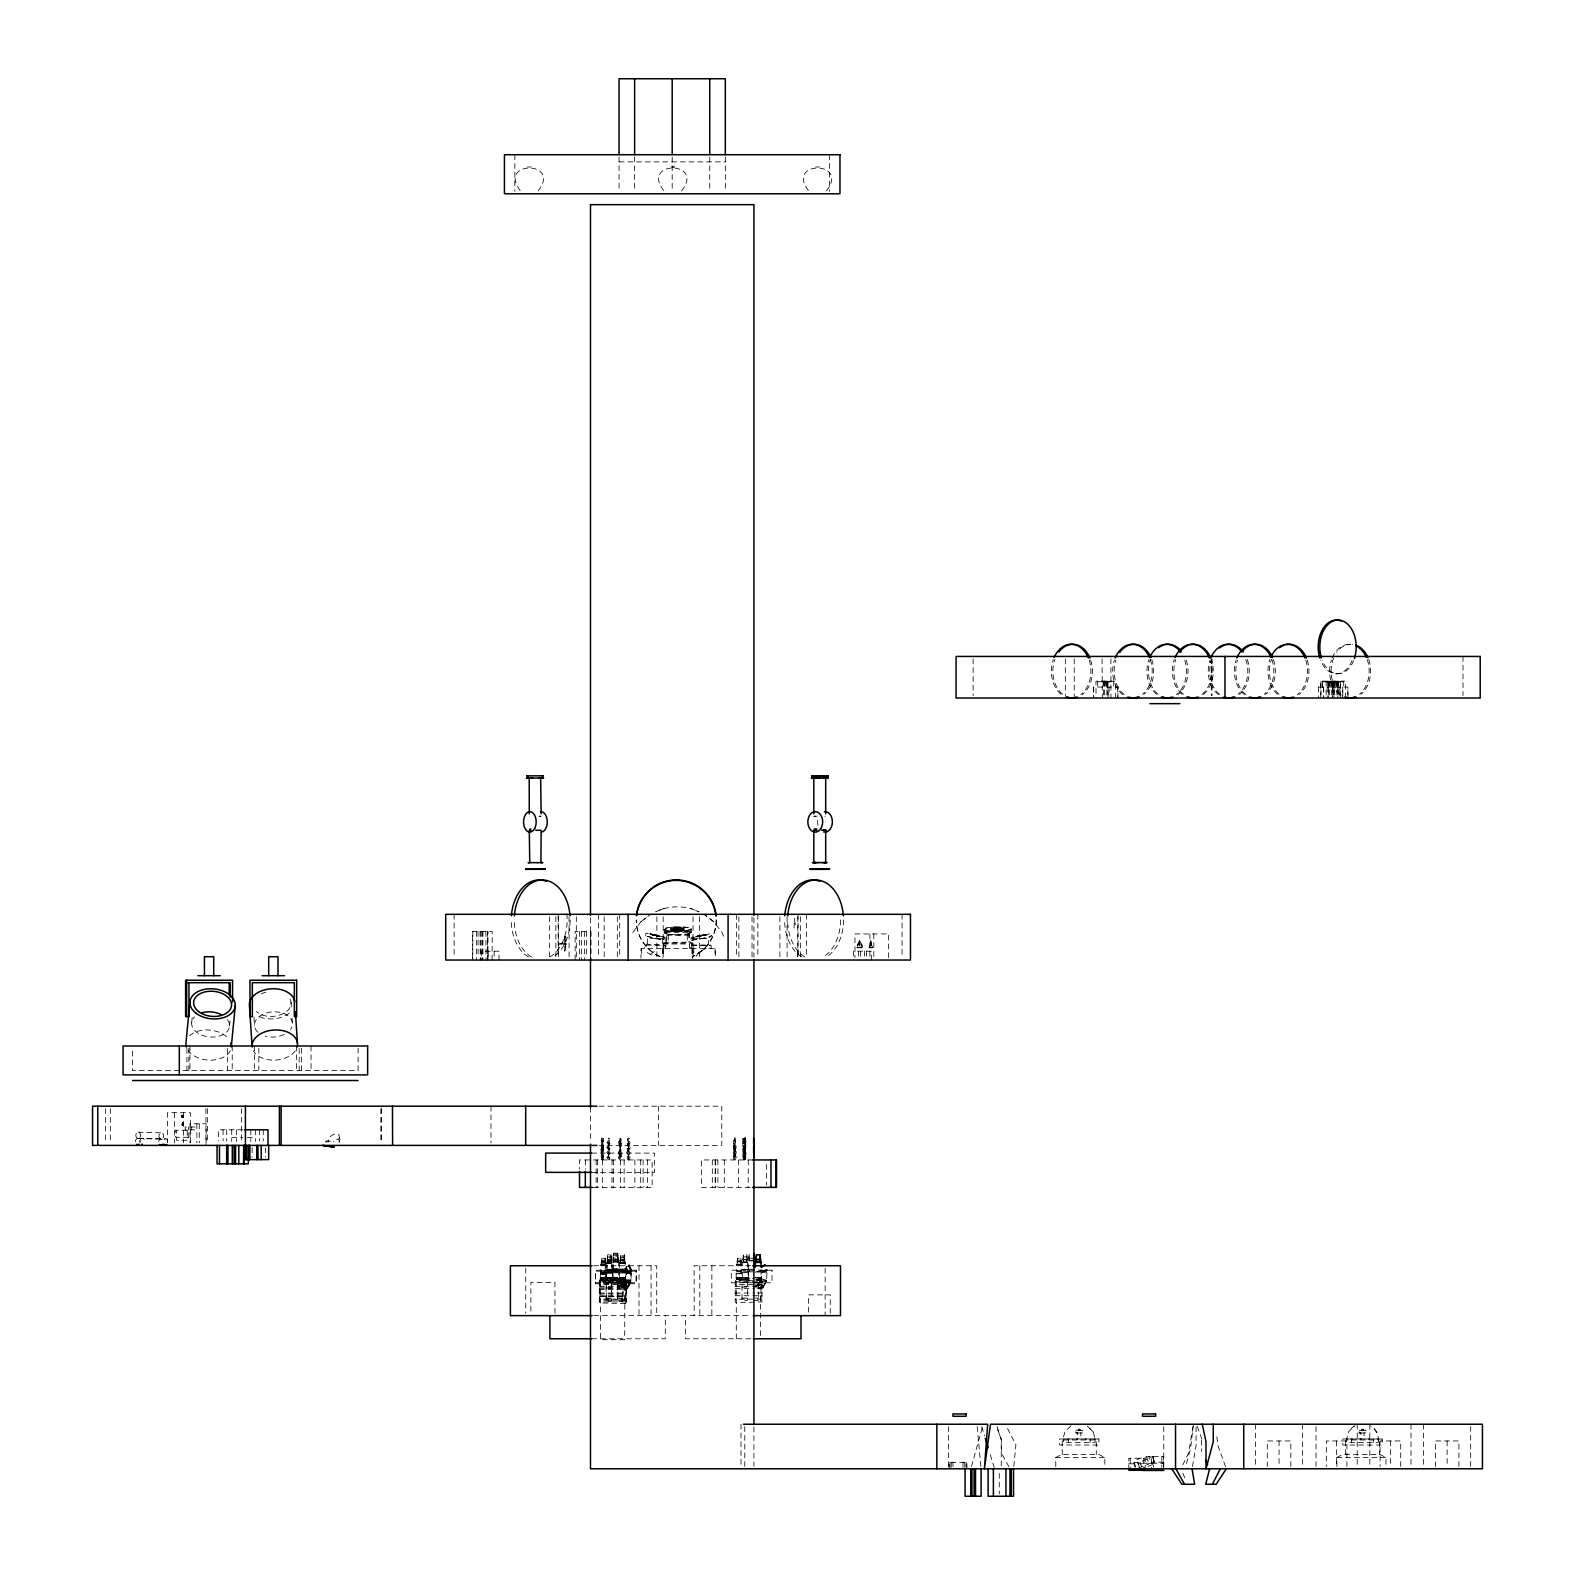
<?xml version="1.0" encoding="UTF-8"?>
<svg xmlns="http://www.w3.org/2000/svg" width="1575" height="1575" viewBox="0 0 1575 1575"><rect width="100%" height="100%" fill="white"/><g stroke="black" fill="none" stroke-linecap="round" stroke-linejoin="round"><path stroke-width="0.75" stroke-dasharray="5 3.75" d="M564.421 937.066L565.898 937.42L564.421 937.184C566.173 952.107 566.311 951.457 564.421 950.572M608.462 1156.975C608.619 1145.675 609.997 1161.307 608.757 1156.523C611.868 1160.381 605.528 1156.916 609.407 1156.936M609.387 1152.073L608.875 1147.958L609.427 1153.51M608.462 1146.895L608.993 1142.918L609.427 1148.47M609.387 1141.993L608.875 1137.878L609.427 1143.411M744.03 1158.983L744.247 1151.935L745.94 1152.624L744.384 1154.869L746.865 1153.117L745.034 1150.459L743.105 1152.782L745.034 1155.971M745.526 1152.014C743.932 1132.031 746.097 1167.941 745.763 1153.412M745.034 1150.931L744.089 1142.308L745.841 1142.033L744.975 1144.828L746.904 1142.505L745.034 1140.359L743.105 1142.682L745.034 1145.891M745.526 1141.934C743.932 1121.951 746.097 1157.861 745.763 1143.332M622.932 1284.649L622.932 1283.546L622.814 1288.015L617.617 1287.996L617.656 1283.586L622.932 1284.058M617.853 1285.456C616.042 1279.983 626.378 1281.873 623.031 1287.07L617.833 1287.051L617.853 1285.456L623.05 1285.495M753.539 1287.051L758.717 1287.07L758.756 1282.68L755.291 1282.641M622.932 1282.778L622.814 1301.363L617.617 1301.363L617.656 1283.586M623.05 1282.68L623.031 1300.418L617.833 1300.418L617.872 1282.641M758.756 1282.68L758.717 1285.141L763.343 1287.602L765.489 1282.444L760.764 1279.845L758.618 1283.408L763.343 1286.027L763.343 1287.602M558.456 943.602L565.799 942.697L565.189 944.902L566.035 943.76A2.382 2.303 -14.6 0 1 565.917 944.468L558.515 944.803L558.574 942.893M565.504 944.468L565.464 944.606A2.008 1.988 0 0 0 565.602 943.878L566.016 944.094M629.272 1283.566L625.846 1279.806L625.334 1282.463L625.354 1261.89L619.625 1261.89L619.408 1280.613L625.157 1280.613L626.358 1271.97L631.024 1272.502L630.748 1282.7L599.307 1281.735M625.629 1280.751L630.965 1281.755L631.24 1271.537L626.574 1271.005L625.354 1279.609L619.625 1279.648M761.06 1280.967L766.651 1281.755L766.946 1271.537L762.28 1271.005L761.06 1279.609L755.331 1279.648M565.799 943.09L565.779 944.803L565.582 943.563M629.213 1153.806L628.11 1157.408L628.228 1148.903L629.134 1153.609M628.405 1144.336L628.228 1138.823L628.248 1145.931M628.405 1154.416L628.248 1156.011M613.482 1253.168L612.892 1259.134L618.148 1259.134L617.971 1253.168L613.482 1253.168L612.714 1280.829L618.463 1280.829L618.66 1260.728L612.931 1260.728M748.794 1260.866L749.188 1253.168L748.794 1260.866L753.578 1260.866M565.701 944.409L564.756 943.602M620.196 1141.245L620.137 1138.823L620.648 1157.842L619.546 1158.59M611.553 1262.087L611.12 1254.803L607.674 1254.803L607.044 1263.052L611.336 1263.052L610.923 1255.748L607.477 1255.748L606.985 1269.627L611.966 1269.608L611.966 1262.146L606.985 1262.146M743.38 1254.803L742.947 1262.087L743.38 1254.803L746.826 1254.803L747.259 1262.087L746.826 1254.803M794.036 928.128L794.489 918.402M797.875 951.812L797.619 957.049L797.56 951.812M607.517 1263.386L607.674 1254.803M191.658 1022.805L192.327 1015.934M229.556 1026.093L230.206 1019.222M1013.788 1466.384L1015.914 1444.669L1007.429 1428.328M734.737 1144.631L734.816 1146.344L734.777 1144.434M734.974 1150.872L735.486 1148.254L734.856 1152.408L733.773 1149.789L735.21 1146.58M619.999 1263.15L620.55 1255.807L624.212 1255.807L624.783 1263.15L619.999 1263.15L620.767 1254.842L624.428 1254.842L624.999 1262.185L620.215 1262.185L620.215 1259.37L624.999 1259.37M620.215 1262.185L620.767 1254.842M181.44 1117.128L183.173 1117.62L183.133 1115.809M605.253 1258.267L605.469 1265.178L601.158 1265.178L601.847 1258.267L605.253 1258.267L605.765 1279.648L600.508 1279.648L600.508 1271.498L605.765 1271.379M737.553 1258.267L737.08 1264.233L737.553 1258.267L740.959 1258.267L741.451 1279.648L736.194 1279.648L736.194 1271.498L741.451 1271.379M1193.437 1424.233L1190.582 1448.527L1185.621 1466.542M627.126 1272.226L626.141 1266.654L628.937 1265.847L631.142 1270.336L627.185 1271.498L627.126 1273.309L630.433 1273.703L630.906 1269.667L631.142 1271.714L627.126 1273.309M627.401 1271.773L626.358 1265.709L629.153 1264.882L631.358 1269.391L631.358 1270.749L627.401 1271.911L626.358 1265.709M627.322 1271.281L631.358 1269.391M763.107 1271.773L766.592 1269.529L766.356 1272.738L766.592 1269.667L763.107 1270.671L763.107 1271.911L767.064 1270.749L767.064 1269.391M326.005 1141.855L326.655 1140.753L331.872 1141.599M608.462 1141.816L608.462 1143.411M608.462 1151.896L608.462 1153.491M744.581 1141.816L744.798 1138.193M744.581 1146.856L745.94 1147.584L744.778 1149.632M744.581 1151.896L744.798 1148.273M744.581 1156.936L745.94 1157.664L744.778 1159.712M745.684 1148.51C745.763 1146.718 741.943 1143.273 743.144 1149.356M620.491 1145.517C620.137 1159.22 618.227 1140.615 620.097 1141.363M761.06 1281.105L762.28 1271.005M601.158 1265.178L601.847 1258.267M735.033 1140.024C735.407 1138.174 734.954 1148.569 734.403 1141.501M602.91 1140.576C601.059 1135.969 602.241 1150.557 603.205 1140.694M602.772 1151.108L602.91 1143.037L603.225 1147.033M602.497 1158.964L603.205 1150.774M1193.023 1426.655L1188.554 1453.095L1181.88 1466.837M1192.472 1466.502L1196.055 1445.771L1196.055 1426.635M619.546 1153.569C620.767 1151.581 619.133 1145.281 619.073 1151.66C624.173 1152.368 618.01 1146.62 620.018 1145.419M628.405 1145.99L628.405 1144.316M628.405 1156.07L628.405 1154.396M734.974 1150.852L734.836 1158.983L733.753 1155.302L734.895 1152.998L735.978 1155.381L734.797 1157.448M651.991 934.29L654.196 935.57L646.124 933.01L645.435 936.003L647.305 938.424L647.305 944.193M659.275 936.023L656.224 936.023L660.516 936.298L658.114 935.845M654.058 934.664L664.591 937.223L663.922 940.216L645.435 936.003L663.922 940.216L662.681 938.424L647.305 938.424M602.871 1150.833C599.13 1149.297 602.536 1157.979 602.792 1153.569M339.334 1142.21C340.436 1138.095 334.215 1138.39 333.546 1141.816M654.196 935.57L651.459 934.782M654.373 934.782L646.124 933.01M656.224 936.023L659.157 936.574M656.401 935.235L657.897 935.845M620.55 1143.233C623.779 1149.73 615.569 1145.812 620.353 1142.958M619.979 1154.081L619.408 1157.251L619.467 1153.235L620.885 1153.392L621.397 1155.637L619.546 1158.609M735.289 1156.759L733.753 1145.222L734.895 1142.918L735.978 1145.301L734.797 1147.368M971.44 1466.443L982.564 1426.596M601.433 1145.95L601.473 1149.356M602.083 1146.738L602.497 1148.884M601.433 1156.05L601.473 1159.456M603.264 1149.494L603.067 1145.616M602.083 1156.818L602.438 1159.003M742.79 1138.823L742.829 1141.442M742.79 1148.903L742.829 1151.522M745.526 1156.936C744.207 1157.192 742.849 1153.589 743.144 1159.456M744.463 1153.569C745.605 1146.836 740.565 1154.79 744.345 1154.278M743.282 1146.679C744.837 1155.656 749.031 1141.225 743.38 1147.151M743.282 1156.778C744.837 1165.736 749.031 1151.305 743.38 1157.231M183.33 1116.675L182.227 1117.226M181.342 1124.727L182.936 1125.436L183.645 1124.235M183.684 1124.727L183.291 1122.916M621.377 1143.745L620.491 1140.477M621.377 1153.825L620.491 1150.557M601.217 1146.423L602.26 1141.265L602.201 1143.706M602.398 1148.903L602.201 1153.806M602.772 1153.589L603.225 1157.113M745.329 1141.166L743.223 1141.993M745.329 1151.246L743.223 1152.073M745.034 1140.851C741.746 1138.331 742.612 1146.797 744.345 1144.198M564.697 943.208L565.858 943.602M602.28 1143.942L602.063 1146.757M679.179 930.766C692.941 927.911 662.287 931.101 675.006 928.285M671.639 930.037L673.057 929.388M675.655 930.845L672.466 930.116L673.883 928.463M672.466 930.116L677.093 928.148L676.364 930.864L674.809 930.766L677.053 929.9M676.364 930.864L677.112 929.152M676.226 930.825L684.101 930.864A13.21 2.067 -0.6 0 1 691.169 933.05A13.21 2.067 -0.6 0 1 679.061 934.822L674.769 934.822A13.21 2.067 -0.6 0 1 664.433 932.518A13.21 2.067 -0.6 0 1 679.987 930.727C690.834 929.447 674.08 925.903 671.619 929.112M734.797 1141.383L734.718 1140.162M339.058 1142.151L339.983 1139.316L338.881 1135.122M628.425 1146.423L628.346 1149.061L628.445 1146.443M859.753 940.747L856.209 947.638L863.336 947.638M602.063 1156.838L602.28 1154.022M742.809 1138.804L744.621 1138.056M742.809 1148.884L744.621 1148.136M745.133 1146.639L744.266 1147.328L745.054 1145.911M745.133 1156.719C746.038 1159.495 743.577 1156.975 743.833 1158.767M645.986 945.197L646.537 944.193L663.981 945.197M1135.26 1467.25C1129.649 1458.233 1146.659 1456.678 1152.92 1456.304L1154.751 1463.648L1144.316 1468.097M650.258 954.391L655.613 950.631M624.881 1277.423L624.862 1282.365L622.716 1285.948L627.441 1288.547L629.587 1284.983L629.803 1282.444L625.058 1279.845L622.932 1283.408L627.657 1286.165L627.657 1287.602L622.932 1284.983L625.058 1281.42L629.803 1284.019L627.657 1287.602M629.272 1282.345L630.492 1280.337L625.354 1279.747L630.965 1280.239M630.276 1281.282L629.075 1284.511M627.657 1286.027L630.492 1281.558M627.441 1288.547L630.492 1280.199M760.587 1277.423L760.764 1281.42L758.618 1284.983L755.272 1285.141M761.257 1281.518L761.532 1279.806L761.257 1281.518L764.977 1283.566L766.178 1280.199M765.489 1282.444L763.343 1286.027L758.618 1283.546L758.638 1284.865L761.985 1284.905M565.701 937.676L564.618 937.597M621.278 1143.982L619.133 1144.474M621.278 1154.062L619.133 1154.554M181.44 1115.769L183.566 1116.203M183.035 1122.68L182.247 1124.707M182.838 1122.955L182.011 1124.235M183.291 1125.042L183.488 1123.231M744.325 1141.481L744.345 1144.218M665.339 943.051L666.107 941.909M733.714 1140.832L733.281 1143.706L735.446 1144.671M733.714 1150.912L733.281 1153.786L735.446 1154.751M1133.783 1462.703L1140.005 1462.171L1152.92 1456.304M564.697 951.339L564.697 936.416L564.5 937.401M564.618 936.515L565.878 936.948M632.737 932.42L640.907 921.749L646.242 917.654M1351.173 1428.466L1354.539 1425.867L1348.574 1431.832L1346.389 1439.983L1378.991 1439.983L1376.826 1431.832L1370.841 1425.867M691.602 945.197L709.99 945.197M564.697 944.035L560.779 943.996M664.197 943.051L690.263 941.909L691.031 943.051M601.453 1145.931L603.028 1145.596M601.453 1156.011L603.028 1155.676M603.264 1159.574L603.067 1155.696M743.813 1141.245L743.991 1138.823L744.01 1148.864M744.03 1148.903L743.813 1151.325M744.345 1154.298L743.42 1157.271M744.601 1153.55L744.325 1151.561M733.714 1145.872L733.281 1148.746L735.446 1149.711M733.714 1155.952L733.281 1158.826L735.446 1159.791M601.788 1138.075L601.118 1141.166L603.048 1142.131M601.788 1148.155C598.972 1149.632 603.363 1154.475 602.654 1151.305M538.158 190.91C562.137 160.394 496.538 160.394 520.518 190.91M681.581 190.91C705.561 160.394 639.942 160.394 663.941 190.91M826.363 190.91C850.343 160.394 784.744 160.394 808.723 190.91M182.05 1115.277L181.322 1116.793L182.602 1117.364M182.188 1124.865L183.212 1124.707M735.151 1137.918C735.289 1144.808 734.816 1138.095 735.663 1144.533M733.812 1145.931L736.293 1146.521L735.466 1149.691M733.812 1156.011L736.293 1156.621L735.466 1159.771M735.663 1154.613L736.391 1151.817L734.127 1150.616M603.067 1142.111L603.737 1139.02M603.067 1152.191L603.737 1149.12M640.927 921.749L649.806 914.937M1070.882 1425.867L1064.917 1431.832L1062.712 1439.983L1095.334 1439.983L1093.148 1431.832L1087.183 1425.867L1093.148 1431.832M626.279 1299.139L599.504 1299.139M626.062 1300.084L599.307 1300.084M761.985 1299.139L735.21 1299.139M1062.219 1454.572L1062.219 1438.979L1096.279 1438.979L1096.279 1454.572M1345.444 1454.572L1345.444 1438.979L1379.503 1438.979L1379.503 1454.572M624.98 1303.627L626.062 1302.86L626.062 1279.294L599.307 1279.294L599.307 1302.86L624.98 1303.627L625.157 1262.855L619.408 1262.855M749.818 1278.329L735.21 1278.329L735.21 1301.895L736.293 1302.663L761.985 1301.895L761.985 1278.329L752.24 1278.329M626.279 1284.432L599.504 1284.432M624.98 1286.106L626.062 1285.377M761.985 1284.432L735.21 1284.432M603.087 1149.652L601.492 1149.396M603.087 1159.732L601.492 1159.476M744.601 1149.75L743.302 1149.533M744.601 1159.83L743.302 1159.613M601.827 1138.056L603.638 1138.784M602.89 1147.269L601.335 1146.639M601.827 1148.136L603.638 1148.884M602.89 1157.349L601.335 1156.719M1055.762 1466.542L1055.762 1457.544L1061.412 1454.572L1099.193 1454.572L1104.823 1457.544L1104.823 1466.542M1336.88 1466.542L1336.88 1457.544L1342.53 1454.572L1380.31 1454.572L1385.941 1457.544L1385.941 1466.542M183.586 1115.769L181.952 1115.986L182.838 1117.364M706.151 948.386L698.473 952.186L696.583 956.123L693.768 952.186L693.768 947.717M620.018 1155.499C614.467 1159.377 624.98 1161.287 620.491 1155.597M683.806 929.112L681.64 929.545M626.279 1280.77L599.504 1280.77M626.062 1281.735L624.98 1282.227L626.574 1272.423L631.24 1272.954L631.24 1271.537M761.985 1280.77L735.21 1280.77M1138.41 1468.097L1151.049 1463.116L1148.825 1456.304M664.02 908.421L655.732 911.846C669.099 905.172 685.617 905.192 698.985 911.846L690.677 908.421M709.852 933.877L701.584 935.511C739.029 933.325 659.807 946.673 701.918 935.491M703.946 934.92L697.095 936.2M696.701 937.027L704.616 935.53M696.721 936.357C692.862 937.086 700.678 935.609 704.478 934.881M691.779 940.373L710.404 936.889M325.356 1141.895L328.407 1141.895A6.457 4.193 -41.9 0 1 334.392 1134A6.457 4.193 -41.9 0 1 338.999 1138.804L338.31 1140.182A6.457 4.193 -41.9 0 1 337.306 1141.501M1163.63 1462.171L1151.443 1462.171M626.358 1266.773L629.153 1265.946L631.358 1270.749M627.185 1272.856L626.141 1267.717L628.937 1266.91L629.153 1264.882M627.185 1271.635L630.906 1270.749M1163.63 1468.983L1163.63 1456.836L1161.818 1456.304L1151.443 1456.836L1151.443 1468.983M1151.443 1463.648L1153.392 1463.116M620.018 1140.359L618.463 1141.914L619.113 1144.454M620.018 1150.459L618.463 1152.014L619.113 1154.534M703.336 935.156L705.738 934.644L703.316 935.018M734.836 1137.878L733.812 1140.871M696.839 936.219L698.532 935.904M702.529 935.333L704.222 935.018M698.06 935.845L702.883 934.94M703.001 935.393L698.178 936.278M701.84 935.235L691.228 937.361M665.004 929.27L665.044 933.05L666.757 932.774L666.757 941.909M182.838 1115.533L182.306 1117.088M1075.922 1432.994L1082.576 1432.994L1082.576 1430.257L1075.922 1430.257L1075.922 1432.994L1077.674 1432.718L1077.674 1439.609M1359.146 1432.994L1365.801 1432.994L1365.801 1430.257L1359.146 1430.257L1359.146 1432.994L1360.898 1432.718L1360.898 1439.609M665.044 933.05L666.953 932.774M674.809 930.766L683.924 929.88M665.91 942.126L665.91 932.774L691.405 932.518L691.366 928.738M689.417 932.774L691.405 932.518M628.386 1144.828C634.213 1141.245 622.873 1139.001 628.13 1144.808M628.386 1149.868C634.253 1146.246 622.853 1143.962 628.13 1149.848M628.386 1154.908L630.079 1153.038L629.016 1150.616M628.386 1159.948C634.253 1156.326 622.853 1154.062 628.13 1159.928M1075.922 1430.257L1082.576 1430.257M1359.146 1430.257L1365.801 1430.257M602.457 1159.948L602.319 1187.392M674.179 928.285L677.821 928.108M674.179 929.211L683.077 929.821M679.179 929.841L681.365 929.722M675.518 928.167L679.317 928.108M677.703 929.9L680.026 929.841M531.169 166.989L527.527 166.989M672.761 167.048L674.553 166.989L670.93 166.989M819.354 166.989L815.732 166.989M824.67 816.224L825.123 816.204M539.024 816.244L541.15 816.224L539.792 816.224M817.189 816.204L813.822 816.224L816.401 816.244M619.054 161.871L725.327 161.871M1349.145 644.293L1350.641 644.293A26.873 19.766 -90 0 0 1336.722 652.385M1336.171 673.765L1337.785 673.765M1097.677 681.758L1113.761 681.758M1322.527 681.758L1343.79 681.758M1102.244 683.117L1109.194 682.408M1318.334 687.074L1347.964 687.074L1347.964 698.02L1347.747 687.074M676.207 929.9L678.549 929.9M590.822 931.455L590.822 960.041L590.842 931.455L575.131 931.455L575.131 960.041M664.591 937.223L652.897 934.841M693.098 938.424L708.474 938.424L708.474 944.252M663.055 943.051L692.468 943.051L692.35 958.191M869.144 947.638L872.55 947.638L870.837 940.531L869.065 947.756L872.629 947.756M599.228 1106.182L721.783 1106.182L721.783 1145.399L599.228 1145.399M242.767 1129.787L218.472 1129.787L218.472 1140.95M188.252 1137.288L175.553 1137.288L175.553 1130.259L188.252 1130.259L188.252 1140.3L176.577 1140.3L176.577 1130.259M231.722 1137.563L242.767 1137.563M247.314 1137.563L255.642 1137.563M591.629 1153.097L654.55 1153.097L654.55 1172.371L591.629 1172.371M752.811 1159.948L701.466 1159.948L701.466 1187.392L752.811 1187.392M593.48 1187.392L652.168 1187.392L652.168 1159.948L579.521 1159.948L579.521 1169.103M617.754 1254.113L613.285 1254.113L613.285 1256.122L617.754 1256.122L617.971 1253.168M613.482 1255.177L617.971 1255.177L618.365 1260.866L613.088 1260.866M607.674 1256.889L611.12 1256.889L611.336 1263.052M620.767 1257.007L624.428 1257.007L624.999 1262.185M743.38 1256.889L746.826 1256.889M620.55 1257.953L624.212 1257.953L624.783 1263.15M748.794 1258.189L753.578 1258.189M612.892 1259.409L617.656 1259.409M607.261 1259.567L611.553 1259.567M620.215 1259.646L624.527 1259.646M742.947 1259.567L747.259 1259.567M607.261 1259.842L611.08 1259.842M742.947 1259.842L746.786 1259.842M601.847 1260.256L605.253 1260.256L605.686 1264.233L600.981 1264.075L600.764 1272.344M619.999 1260.315L624.783 1260.315M737.553 1260.256L740.959 1260.256L741.392 1264.233L736.687 1264.075L736.687 1271.379M607.044 1260.532L611.336 1260.532M619.999 1260.591L624.31 1260.591M754.366 1260.728L748.637 1260.728L748.637 1279.884M607.044 1260.807L610.864 1260.807M605.036 1261.201L601.63 1261.201L601.63 1259.213L605.036 1259.213L605.273 1280.692M612.931 1261.142L618.66 1261.142M605.686 1261.575L601.374 1261.575L601.65 1265.631L604.997 1265.631L605.194 1261.851M618.463 1261.693L612.714 1261.693L618.148 1261.831L618.365 1258.189L613.088 1258.189L612.931 1279.884L618.66 1279.884M737.08 1261.575L741.392 1261.575M601.374 1261.851L605.686 1261.851M607.261 1261.811L611.08 1261.811M737.08 1261.851L741.392 1261.851M742.947 1261.811L746.786 1261.811M612.714 1262.087L618.463 1262.087M601.158 1262.52L605.469 1262.52M606.985 1262.481L611.966 1262.481M619.625 1262.441L625.354 1262.441M742.691 1262.481L747.672 1262.481M601.158 1262.815L605.469 1262.815M606.769 1263.426L611.769 1263.426M619.408 1263.406L625.157 1263.406M605.194 1264.686L601.867 1264.686L601.867 1261.851M600.764 1265.02L605.765 1264.745M736.687 1264.745L741.451 1264.745M593.677 1265.749L656.736 1265.749L656.736 1315.637M750.704 1265.749L694.162 1265.749L694.162 1315.637M612.931 1268.84L618.66 1268.84M748.637 1268.879L749.326 1271.419M606.985 1269.312L611.966 1269.312M619.625 1269.017L625.354 1269.076M742.691 1269.312L747.672 1269.312M749.326 1269.233L754.366 1269.391M619.625 1269.529L625.354 1269.568M747.672 1269.608L742.691 1269.627L742.691 1262.146L747.672 1262.146L747.475 1271.852L743.164 1271.852L743.164 1269.312M606.71 1269.804L618.463 1269.785M619.625 1269.804L625.354 1269.804M606.769 1270.592L611.769 1270.553M612.714 1270.336L618.463 1270.336M619.408 1270.533L625.157 1270.533M600.981 1270.769L605.765 1270.69M612.242 1270.769L606.513 1270.769L606.513 1280.829L612.242 1280.829L612.458 1269.804M619.408 1270.769L625.157 1270.769M736.687 1270.69L741.451 1270.69M600.764 1271.714L605.548 1271.655M607.458 1271.852L611.769 1271.852M612.931 1271.832L618.66 1271.832M624.527 1271.616L620.707 1271.616L620.707 1269.076M737.021 1271.734L740.841 1271.734M748.637 1271.832L754.366 1271.832M619.625 1272.049L625.354 1272.049M755.331 1272.049L761.06 1272.049M605.548 1272.344L600.292 1272.462L600.292 1280.613L605.548 1280.613M606.71 1272.265L612.458 1272.265M742.416 1272.265L748.145 1272.265M601.099 1272.698L604.938 1272.698M612.714 1272.797L618.463 1272.797M606.513 1273.21L612.242 1273.21M619.408 1272.994L625.157 1272.994M601.315 1273.309L605.135 1273.309L605.135 1270.69M600.508 1273.742L605.765 1273.742M736.194 1273.742L741.451 1273.742M600.292 1274.687L605.548 1274.687M600.508 1277.423L605.765 1277.423M606.71 1277.423L612.458 1277.423M612.931 1277.423L618.66 1277.423M619.625 1277.423L625.354 1277.423M736.194 1277.423L741.451 1277.423M742.416 1277.423L748.145 1277.423M755.331 1277.423L761.06 1277.423M600.508 1277.64L605.765 1277.64M606.71 1277.64L612.458 1277.64M612.931 1277.64L618.188 1277.64M619.625 1277.64L624.881 1277.64M736.194 1277.64L741.451 1277.64M742.416 1277.64L748.145 1277.64M748.637 1277.64L749.109 1280.692M755.803 1277.64L760.587 1277.64M600.292 1278.605L605.548 1278.605M606.513 1278.605L612.242 1278.605M612.714 1278.605L617.971 1278.605M619.408 1278.605L624.665 1278.605M600.981 1278.92L605.273 1278.92M607.202 1278.92L611.966 1278.92M613.403 1278.92L618.188 1278.92M620.097 1278.92L624.881 1278.92M736.687 1278.92L740.978 1278.92M742.888 1278.92L747.672 1278.92M755.803 1278.92L760.587 1278.92M736.194 1279.432L741.451 1279.432M742.416 1279.432L748.145 1279.432M755.803 1279.432L760.587 1279.432M600.764 1279.865L605.076 1279.865M612.458 1279.884L606.71 1279.884L606.769 1263.111L611.769 1263.111L611.553 1272.797L607.261 1272.797L607.458 1269.312M619.881 1279.865L624.665 1279.865M600.292 1280.377L605.548 1280.377M606.513 1280.377L612.242 1280.377M612.714 1280.377L617.971 1280.377M619.408 1280.377L624.665 1280.377M607.202 1280.692L611.966 1280.692L611.966 1277.64M613.403 1280.692L618.188 1280.692L618.188 1277.423M755.803 1280.692L760.587 1280.692M624.665 1281.656L619.881 1281.656L619.881 1278.605M599.504 1281.853L626.279 1281.853M735.21 1281.853L749.818 1281.853M752.24 1281.853L761.985 1281.853M606.296 1282.483L611.71 1282.483M742.002 1282.483L747.416 1282.483M626.279 1284.905L622.932 1284.905L622.932 1283.546L622.814 1286.106L617.617 1286.086M626.062 1285.869L622.716 1285.003M599.504 1286.243L626.279 1286.243M735.21 1286.243L749.818 1286.243M752.24 1286.243L761.985 1286.243M599.307 1287.208L626.062 1287.208M742.002 1287.07L747.416 1287.07M622.932 1287.661L627.244 1287.661M758.638 1287.661L762.93 1287.661M622.932 1287.858L627.244 1287.858M758.638 1287.858L762.93 1287.858L762.93 1285.928M606.08 1288.015L611.513 1288.015M599.504 1288.665L627.027 1288.626M735.21 1288.665L754.681 1288.665M757.122 1288.665L761.985 1288.527M622.716 1288.803L627.027 1288.803L627.244 1285.928M758.638 1288.842L761.985 1288.842M599.307 1289.61L626.062 1289.492M622.716 1289.787L626.062 1289.787M599.504 1293.036L626.279 1293.036M735.21 1293.036L754.681 1293.036M757.122 1293.036L761.985 1293.036M599.307 1293.981L626.062 1293.981M599.504 1295.733L626.279 1295.733M735.21 1295.733L761.985 1295.733M600.39 1296.54L624.665 1296.54M599.307 1296.678L626.062 1296.678M606.296 1298.076L611.71 1298.076M617.833 1298.076L623.031 1298.076M742.002 1298.076L747.416 1298.076M755.272 1298.076L758.717 1298.076M606.08 1299.021L611.513 1299.021M617.617 1299.021L622.814 1299.021M753.539 1300.418L758.717 1300.418L758.638 1282.778M593.677 1315.637L750.704 1315.637M591.629 1338.77L665.3 1338.77L665.3 1315.637M750.862 1338.77L685.578 1338.77L685.578 1315.637M1055.762 1457.544L1104.823 1457.544M1336.88 1457.544L1385.941 1457.544M1143.233 1463.195L1163.767 1463.195M1128.783 1463.785L1145.222 1463.785M617.833 1285.141L623.031 1285.141M753.559 1282.975L758.756 1283.015M617.872 1282.975L623.05 1283.015M617.656 1283.92L622.853 1283.979M755.291 1285.476L758.737 1285.495M617.636 1286.401L622.834 1286.46M657.129 938.385L658.862 938.424M138.088 1132.208L161.26 1132.838M138.285 1138.331L165.375 1138.784M137.655 1138.489L160.827 1139.119M678.471 928.108L681.384 927.97A7.166 1.122 -0.6 0 1 682.664 929.841A7.166 1.122 -0.6 0 1 671.226 929.348A7.166 1.122 -0.6 0 1 679.612 927.892M620.018 1142.328C624.291 1136.756 616.022 1138.154 619.625 1142.21M680.735 928.167L681.975 928.285M673.549 929.722L675.636 929.841M762.28 1272.423L766.946 1272.954L766.946 1271.537M625.157 1280.573L630.748 1281.203L630.748 1282.7L625.157 1281.932M625.354 1280.967L630.965 1281.617M1365.801 1432.994L1364.048 1432.718L1364.048 1439.609M1082.576 1432.994L1080.824 1432.718L1080.824 1439.609M182.405 1115.1L183.409 1115.494M182.405 1122.483L183.488 1122.916M674.395 929.722L671.915 930.274M652.621 934.408L650.199 933.936L652.562 934.566M651.44 934.231L653.428 934.566L651.696 934.388M657.287 935.668L658.98 936.062M653.034 934.31L655.436 934.841M653.979 934.959L655.338 935.235M627.913 1154.829L626.673 1152.073L628.996 1150.616M657.346 935.471L659.039 935.845M1161.818 1463.116L1163.63 1463.648M682.133 928.463L682.802 929.585M743.42 1147.171L744.601 1148.51M760.764 1281.42L765.489 1284.019M629.587 1283.408L624.862 1280.79L622.716 1284.373L627.441 1287.11M624.862 1282.365L629.587 1284.983M647.187 952.501L651.853 955.375M599.307 1285.377L600.39 1286.106M713.79 921.749L704.891 914.937L713.77 921.749L721.98 932.42L724.559 938.641M608.245 1148.588L608.186 1146.777L609.407 1146.856M1374.227 1428.466L1378.44 1435.77M744.384 1153.628L742.908 1153.727L742.829 1156.562M629.134 1138.469C624.921 1136.363 629.941 1147.427 629.134 1138.508M629.134 1148.549C624.921 1146.462 629.941 1157.527 629.134 1148.588M565.76 936.515L565.701 951.339M629.134 1143.509C624.684 1141.363 629.941 1152.428 629.213 1143.726M1008.925 1466.817L1001.346 1452.938L1001.346 1438.802L996.227 1426.32M628.937 1266.91L631.142 1271.714M742.829 1146.482L742.908 1143.627L744.601 1143.411M1182.845 1473.216L1185.719 1479.85M601.118 1156.286L602.91 1152.211M1197.236 1426.438L1202.887 1441.814M1225.527 1466.679L1217.908 1445.476L1216.747 1436.046M1152.546 1456.836L1154.751 1463.648M1146.62 1456.836L1148.844 1463.648M1140.005 1462.171L1141.481 1466.719M1137.878 1462.703L1139.355 1467.25M1134.098 1462.171L1135.575 1466.719M794.489 919.879L795.355 925.057M981.737 1426.596L984.572 1435.967M990.281 1454.729L994.553 1468.806M997.133 1426.517L1001.247 1440.16L1001.247 1466.404M977.189 1426.596L980.871 1466.443M617.754 1256.122L618.148 1261.831M291.021 1002.192L291.336 1006.779M292.084 1018.218L292.379 1022.805M253.89 1016.938L254.5 1026.093M758.638 1284.058L758.638 1284.649M690.519 928.738L690.559 932.518M664.158 929.27L664.197 933.05M622.716 1284.511L622.716 1285.594M1470.676 1426.477L1470.676 1466.561M1462.998 656.44L1462.998 695.579M1458.903 1466.561L1458.903 1440.948L1435.376 1440.948L1435.376 1466.561M1447.13 1440.948L1447.13 1466.561M1423.603 1424.233L1423.603 1466.443M1411.003 1424.233L1411.003 1466.443M1400.707 1466.561L1400.707 1440.948L1380.113 1440.948L1380.113 1466.561M1390.41 1440.948L1390.41 1466.561M1378.381 1439.826L1378.381 1442.405L1346.566 1442.405L1346.566 1439.826M1373.321 1439.609L1373.321 1442.405M1369.817 1424.233L1369.817 1466.443M1363.281 1430.533L1363.281 1429.194L1361.686 1429.194L1361.686 1430.533M1357.217 1424.233L1357.217 1466.443M1351.626 1439.609L1351.626 1442.405M1346.92 1466.561L1346.92 1440.948L1326.327 1440.948L1326.327 1466.561M1345.365 698.02L1345.365 681.148L1320.775 681.148L1320.775 698.02M1343.692 681.148L1343.692 687.074M1342.786 695.835L1342.786 687.074L1342.569 698.02M1339.577 681.758L1326.721 681.758M1339.203 682.408L1327.095 682.408M1339.104 687.074L1339.104 695.835M1338.612 681.148L1338.612 687.074M1338.002 681.148L1338.002 698.02M1337.805 687.074L1337.805 698.02M1337.234 681.148L1337.234 687.074M1336.919 681.148L1336.919 698.02M1336.624 1440.948L1336.624 1466.561M1336.269 681.148L1336.269 687.074M1335.206 681.148L1335.206 687.074M1334.557 681.148L1334.557 698.02M1334.242 681.148L1334.242 687.074M1333.927 687.074L1333.927 698.02M1333.474 681.148L1333.671 698.02M1332.824 681.148L1332.824 698.02M1332.627 687.074L1332.627 698.02M1332.371 687.074L1332.371 698.02M1332.056 681.148L1332.056 687.074M1331.741 681.148L1331.741 698.02M1331.092 681.148L1331.092 687.074M1330.028 681.148L1330.028 687.074M1329.379 681.148L1329.379 698.02M1329.064 681.148L1329.064 687.074M1328.493 687.074L1328.493 698.02M1328.296 681.148L1328.296 698.02M1327.784 681.148L1327.784 687.074M1327.193 687.074L1327.193 698.02M1326.111 681.148L1326.111 698.02M1323.728 687.074L1323.728 698.02M1323.512 687.074L1323.512 698.02M1320.933 681.148L1320.933 698.02M1318.551 687.074L1318.334 698.02M1316.031 1426.596L1316.031 1466.443M1302.584 1424.233L1302.584 1466.443M1290.831 1466.561L1290.831 1440.948L1267.284 1440.948L1267.284 1466.561M1279.057 1440.948L1279.057 1466.561M1255.531 1424.233L1255.531 1466.561M1212.022 658.882L1212.022 695.579M1211.313 658.882L1211.313 695.579M1201.528 1440.18L1201.528 1451.559M1163.767 1426.596L1163.767 1466.443M1161.818 1456.304L1161.818 1467.25M1153.392 1456.304L1153.392 1467.25M1145.163 1470.282L1145.222 1458.233L1128.783 1458.233L1128.842 1470.282M1143.785 1458.233L1143.863 1470.282M1130.22 1458.233L1130.22 1470.282M1117.955 698.02L1117.955 687.074L1093.483 687.074L1093.483 698.02M1117.738 687.074L1117.738 698.02M1115.356 698.02L1115.494 681.148L1095.944 681.148L1096.082 698.02M1113.682 681.148L1113.761 687.074M1110.926 658.882L1110.926 698.02M1109.568 681.758L1101.89 681.758M1109.095 687.074L1109.095 695.835M1107.993 681.148L1107.993 698.02L1107.796 687.074M1107.225 681.148L1107.225 687.074M1106.89 681.148L1106.89 698.02M1106.26 681.148L1106.26 687.074M1105.178 681.148L1105.178 687.074M1104.547 681.148L1104.547 698.02M1104.233 681.148L1104.233 687.074M1103.445 681.148L1103.445 698.02M1102.067 658.882L1102.342 698.02M1097.677 681.148L1097.677 687.074M1095.157 1439.826L1095.157 1442.405L1063.342 1442.405L1063.342 1439.826M1093.719 687.074L1093.719 698.02M1090.097 1439.609L1090.097 1442.405M1080.037 1430.533L1080.037 1429.194L1078.442 1429.194L1078.442 1430.533M1074.209 658.882L1074.209 698.02M1068.401 1439.609L1068.401 1442.405M1065.33 658.882L1065.33 695.579M999.259 1473.373L999.259 1493.966M973.114 658.882L973.114 695.579M966.912 1468.806L966.912 1462.309L949.075 1462.309L949.075 1468.806M966.105 1462.309L966.105 1468.806M964.786 1462.309L964.786 1468.806M963.014 1462.309L963.014 1468.806M953.013 1462.309L953.013 1466.64M951.202 1462.309L951.202 1468.806M949.922 1462.309L949.922 1468.806M948.622 1426.596L948.622 1466.443M902.062 914.307L902.062 957.639M888.635 957.679L888.635 933.936L854.969 933.936L854.969 957.679M873.81 933.936L873.81 957.679M871.349 960.041L871.31 951.182L853.611 951.182L853.67 960.041M869.912 933.936L869.912 957.679M866.526 951.182L866.526 960.041M864.419 951.182L864.419 960.041M860.58 951.182L860.58 960.041M858.395 951.182L858.395 960.041M830.281 1313.333L830.281 1294.867L808.546 1294.867L808.546 1313.333M829.553 154.724L829.553 191.343M825.143 1268.111L825.143 1315.637M806.558 914.307L806.558 957.639M800.336 916.729L800.336 957.639M798.092 914.307L798.092 957.639M797.737 916.729L797.737 957.639M787.106 916.729L787.106 957.639M779.901 916.729L779.901 957.639M766.513 1164.516L766.513 1185.089M766.651 1281.755L766.651 1280.239L761.06 1279.609L766.178 1280.337L764.977 1283.566M761.06 1269.804L760.902 1302.663M760.587 1295.575L760.587 1338.77M760.233 1270.06L760.233 1271.616L756.413 1271.616L756.413 1270.06M757.851 914.307L757.851 957.639M753.913 917.89L753.913 957.246M753.913 1426.989L753.913 1466.345M752.023 916.729L752.023 957.639M749.267 1258.445L749.267 1261.083M748.263 1159.948L748.184 1187.392M747.672 1277.64L747.672 1280.692L742.888 1280.692L742.888 1277.64M746.786 1259.567L746.786 1262.422M744.778 1426.596L744.778 1466.443M743.439 1259.842L743.439 1262.422M740.959 1258.267L740.959 1260.256M740.9 1261.851L740.9 1264.686L737.553 1264.686L737.553 1261.851M740.841 1270.69L740.841 1273.309L737.021 1273.309L737.021 1270.769M740.978 1277.64L740.978 1280.692L736.687 1280.692L736.687 1277.64M740.998 1424.233L740.998 1466.443M738.872 916.729L738.872 957.639M738.458 1159.948L738.458 1187.392M736.49 914.307L736.49 957.639M736.293 1281.282L736.293 1338.77M725.327 156.968L725.327 191.323M724.303 1159.948L724.303 1187.392M717.885 1159.948L717.885 1187.392M715.66 1159.948L715.66 1187.392M715.404 955.808L715.404 948.642L640.966 948.642L640.966 958.191M714.991 948.642L714.991 955.808M715.168 1159.948L715.168 1187.392M712.313 1159.948L712.313 1187.392M711.861 1265.749L711.861 1315.637M711.112 948.642L711.112 945.197L690.48 945.197L690.48 948.642M709.754 156.968L709.754 191.323M699.812 1265.749L699.812 1315.637M699.556 916.729L699.556 957.639M693.039 916.729L693.039 960.041M692.764 948.642L692.764 958.191M691.917 948.642L691.917 955.808M691.642 943.051L691.642 948.642M689.614 932.774L689.614 941.909M689.633 948.642L689.633 943.976L665.93 943.976L665.93 948.642M688.787 932.774L688.787 942.126M687.271 935.156L687.271 943.012M682.329 931.455L678.707 931.455M676.856 931.455L673.253 931.455M672.19 156.968L672.19 191.323M668.292 935.156L668.292 943.012M665.319 948.642L665.319 945.197L644.667 945.197L644.667 948.642M663.902 943.051L663.902 948.642M663.666 948.642L663.666 955.808M663.154 916.729L663.232 958.191M662.819 948.642L662.819 958.191M662.681 938.424L662.681 944.193M662.386 948.642L662.386 955.808M658.389 1106.182L658.389 1145.399M656.893 916.729L656.893 957.639M651.066 1265.749L651.066 1315.637M647.522 1159.948L647.522 1187.392M643.132 1159.948L643.132 1187.392M641.379 948.642L641.379 955.808M640.69 1159.948L640.69 1187.392M639.017 1265.749L639.017 1315.637M634.863 1159.948L634.863 1187.392M634.627 156.968L634.627 191.323M631.024 1272.502L631.024 1273.899L626.358 1273.368L626.574 1271.005M630.689 1270.474L630.65 1272.738M630.433 1272.6L630.433 1273.703M626.141 1266.654L626.141 1267.717M624.881 1295.575L624.665 1339.715L600.39 1339.715L600.587 1281.282M624.428 1254.842L624.428 1257.007M624.527 1259.37L624.31 1263.347M624.527 1269.076L624.33 1272.561L620.491 1272.561L620.491 1270.041M624.153 1159.948L624.153 1187.392M624.212 1255.807L624.212 1257.953M620.688 1259.646L620.688 1262.382M620.452 1159.948L620.452 1187.392M620.491 1260.591L620.491 1263.347M620.097 1277.64L620.097 1280.692M619.703 914.307L619.703 957.639M619.054 156.968L619.054 191.323M617.872 1258.189L617.872 1261.083M617.932 1268.879L617.932 1271.419L613.64 1271.419L613.64 1268.879M617.971 1278.388L617.971 1281.656L613.187 1281.656L613.403 1277.64M617.656 1259.134L617.656 1262.028M617.715 1269.824L617.715 1272.364L613.423 1272.364L613.423 1269.824M617.321 916.729L617.321 957.639M613.62 1159.948L613.62 1187.392M613.581 1258.445L613.581 1261.083M613.364 1259.409L613.364 1262.028M612.065 1159.948L612.006 1187.392M611.769 1278.605L611.769 1281.656L606.985 1281.656L607.202 1277.64M611.71 1282.207L611.71 1300.418L606.296 1300.418L606.296 1282.207M611.12 1254.803L610.923 1257.834L607.477 1257.834L607.477 1255.748M611.08 1259.567L610.864 1263.386M607.733 1259.842L607.733 1262.422M605.076 1278.605L605.076 1281.656L600.764 1281.656L600.981 1277.64M604.938 1271.655L604.938 1274.254L601.099 1274.254L601.315 1270.769M604.19 916.729L604.19 957.639M598.362 914.307L598.362 957.639M597.476 1159.948L597.476 1187.392M596.138 1159.948L596.138 1187.392M590.487 917.89L590.487 957.246M590.487 1107.264L590.487 1141.698M586.412 931.455L586.412 957.659M585.329 1159.948L585.329 1169.103M584.463 931.455L584.463 960.041M581.529 931.455L581.529 960.041M579.639 931.455L579.639 960.041M576.312 916.729L576.312 957.639M569.087 916.729L569.087 957.639M558.475 916.729L558.475 957.639M558.121 914.307L558.121 957.639M555.857 916.729L555.857 957.639M554.951 1313.274L554.951 1282.365L530.893 1282.365L530.893 1313.274M549.636 916.729L549.636 957.639M525.755 1268.111L525.755 1313.274M514.848 154.724L514.848 191.343M498.999 960.041L498.999 951.182L481.261 951.182L481.261 960.041M494.176 951.182L494.176 960.041M492.069 960.041L492.227 931.455L472.461 931.455L472.461 960.041M490.967 1106.182L490.967 1142.958M488.23 951.182L488.23 960.041M487.384 931.455L487.384 960.041M485.848 931.455L486.065 960.041M482.915 931.455L482.915 960.041M482.147 931.455L482.147 960.041M480.966 931.455L480.966 960.041M480.04 931.455L480.237 960.041M478.052 931.455L478.052 957.659M476.536 931.455L476.556 960.041M472.815 931.455L472.815 960.041M454.132 914.307L454.132 957.639M381.544 1108.623L381.544 1142.958M380.874 1108.623L380.874 1142.958M358.116 1048.241L358.116 1070.626L132.576 1070.626L132.576 1048.241M311.043 1045.997L311.043 1070.075M301.534 1048.241L301.534 1070.626M299.171 1048.399L299.171 1070.075M296.572 1045.997L296.572 1070.626M265.624 1147.781L265.624 1157.251M263.222 1129.787L263.222 1140.95M259.599 1129.787L259.599 1140.95M258.832 1048.399L258.832 1070.075M255.642 1129.787L255.642 1141.481M254.599 1045.997L254.599 1070.626M252.118 1147.781L252.118 1157.251M250.799 1129.787L250.799 1141.481M241.625 1108.623L241.625 1142.958M236.624 1129.787L236.624 1141.481M232.214 1045.997L232.214 1070.626M231.722 1129.787L231.722 1141.481M227.568 1048.399L227.568 1070.075M226.702 1129.787L226.702 1140.95M223.079 1129.787L223.079 1140.95M207.644 1108.623L207.644 1142.958M206.187 1142.8L206.187 1123.802L190.004 1123.802L190.004 1142.8M205.912 1108.623L205.912 1145.399M199.297 1123.802L199.297 1142.8M196.895 1123.802L196.895 1142.8M191.737 1126.972L191.737 1129.826M190.339 1142.8L190.339 1112.678L167.6 1112.678L167.6 1142.8M189.965 1045.997L189.965 1070.626M188.843 1048.241L188.843 1070.626M188.606 1126.972L188.606 1129.826M186.913 1048.399L186.913 1070.075M187.208 1130.259L187.208 1137.288M183.448 1112.678L183.448 1142.8M174.49 1112.678L174.49 1142.8M110.289 1108.623L110.289 1142.958M105.505 1108.623L105.545 1142.958M135.391 1141.717A3.071 2.362 -88.5 0 1 140.018 1140.595A3.071 2.362 -88.5 0 1 142.833 1138.233A3.071 2.362 -88.5 0 1 144.624 1141.855M158.622 1141.54A3.071 2.362 -88.5 0 1 163.17 1141.225A3.071 2.362 -88.5 0 1 167.836 1141.678M230.206 1050.82A22.739 15.022 5.5 0 1 210.459 1060.152A22.739 15.022 5.5 0 1 188.429 1050.82M189.532 1035.858A22.739 15.022 5.5 0 1 228.788 1039.264M227.469 1019.616A19.018 12.541 5.5 0 1 209.672 1036.96A19.018 12.541 5.5 0 1 194.67 1016.761M295.273 1050.82A22.739 15.061 -3.8 0 1 273.538 1060.152A22.739 15.061 -3.8 0 1 253.358 1050.82M289.328 1013.04A22.739 15.061 -3.8 0 1 257.276 1015.816M290.017 999.003A19.018 12.6 -3.8 0 1 280.665 1014.773A19.018 12.6 -3.8 0 1 256.41 1011.524M261.371 993.825A19.018 12.6 -3.8 0 1 265.801 992.171M257.749 1032.137A19.018 12.6 -3.8 0 1 272.002 1011.918A19.018 12.6 -3.8 0 1 290.568 1029.282M284.15 1034.46A19.018 12.6 -3.8 0 1 265.21 1036.114M1368.695 659.512A26.873 19.766 -90 0 1 1360.938 694.26M1341.172 694.575A26.873 19.766 -90 0 1 1333.631 657.996M1367.198 659.512A26.873 19.766 -90 0 1 1359.461 694.26M1339.695 694.575A26.873 19.766 -90 0 1 1331.367 660.082M1332.135 657.996A26.873 19.766 -90 0 1 1352.59 644.648M1247.321 659.512A26.873 19.766 -90 0 1 1239.584 694.26M1219.818 694.575A26.873 19.766 -90 0 1 1211.49 660.082A26.873 19.766 -90 0 1 1203.3 694.575M1245.845 659.512A26.873 19.766 -90 0 1 1238.108 694.26M1218.341 694.575A26.873 19.766 -90 0 1 1210.013 660.082A26.873 19.766 -90 0 1 1201.823 694.575M1186.231 660.082A26.873 19.766 -90 0 1 1177.903 694.575M1158.117 694.26A26.873 19.766 -90 0 1 1150.38 659.512M1184.735 660.082A26.873 19.766 -90 0 1 1176.427 694.575M1156.641 694.26A26.873 19.766 -90 0 1 1148.903 659.512M1307.211 660.082A26.873 19.766 -90 0 1 1298.883 694.575M1279.117 694.26A26.873 19.766 -90 0 1 1271.379 659.512M1305.734 660.082A26.873 19.766 -90 0 1 1297.406 694.575M1277.62 694.26A26.873 19.766 -90 0 1 1269.883 659.512M1271.911 659.512A26.873 19.766 -90 0 1 1264.174 694.26M1244.408 694.575A26.873 19.766 -90 0 1 1236.08 660.082M1273.387 659.512A26.873 19.766 -90 0 1 1265.65 694.26M1245.884 694.575A26.873 19.766 -90 0 1 1237.556 660.082M1150.262 659.512A26.873 19.766 -90 0 1 1142.525 694.26M1122.758 694.575A26.873 19.766 -90 0 1 1114.431 660.082M1151.758 659.512A26.873 19.766 -90 0 1 1144.021 694.26M1124.235 694.575A26.873 19.766 -90 0 1 1115.907 660.082M1089.172 660.082A26.873 19.766 -90 0 1 1080.844 694.575M1061.058 694.26A26.873 19.766 -90 0 1 1053.321 659.512M1090.648 660.082A26.873 19.766 -90 0 1 1082.32 694.575M1062.554 694.26A26.873 19.766 -90 0 1 1054.817 659.512M1182.057 694.26A26.873 19.766 -90 0 1 1174.32 659.512M1183.534 694.26A26.873 19.766 -90 0 1 1175.797 659.512M1353.634 660.614A26.873 18.191 -90 0 1 1322.153 660.063M1352.039 660.614A26.873 18.191 -90 0 1 1320.539 660.063M528.511 956.99A40.044 27.956 90 0 1 511.245 919.997M566.823 913.736A40.044 27.956 90 0 1 549.892 956.99M531.503 956.99A40.044 27.956 90 0 1 514.237 919.997M570.15 919.997A40.044 27.956 90 0 1 552.904 956.99M801.892 956.99A40.044 27.956 90 0 1 784.626 919.997M840.538 919.997A40.044 27.956 90 0 1 823.272 956.99M804.884 956.99A40.044 27.956 90 0 1 787.618 919.997M843.531 919.997A40.044 27.956 90 0 1 826.284 956.99M716.31 919.997A40.044 40.025 -90 0 1 692.567 956.576A40.044 40.025 -90 0 0 716.212 919.997M660.004 956.576A40.044 40.025 -90 0 1 636.261 919.997A40.044 40.025 -90 0 0 659.905 956.576M817.996 825.3A10.238 7.402 90 0 1 818.291 817.484M675.616 934.822A13.21 2.067 -0.6 0 1 665.28 932.518A13.21 2.067 -0.6 0 1 680.833 930.727M675.577 931.061A13.21 2.067 -0.6 0 1 665.241 928.738A13.21 2.067 -0.6 0 1 680.794 926.947M683.255 930.864A13.21 2.067 -0.6 0 1 690.322 933.05A13.21 2.067 -0.6 0 1 678.215 934.822M683.215 927.104A13.21 2.067 -0.6 0 1 690.283 929.27A13.21 2.067 -0.6 0 1 678.175 931.061M680.538 927.97A7.166 1.122 -0.6 0 1 681.817 929.841A7.166 1.122 -0.6 0 1 670.379 929.348A7.166 1.122 -0.6 0 1 678.766 927.892M606.985 1157.546C610.568 1165.283 611.632 1150.557 606.985 1157.546M606.985 1152.506C610.568 1160.243 611.592 1145.557 606.985 1152.506M606.985 1147.466C610.568 1155.203 611.632 1140.477 606.985 1147.466M606.985 1142.426C610.568 1150.163 611.592 1135.457 606.985 1142.426M870.936 943.287L870.798 945.847L870.936 943.287M859.95 943.287L859.655 945.847L859.95 943.287M140.018 1140.595L140.057 1142.19L140.018 1140.595M627.578 1157.487C629.37 1161.562 629.055 1153.451 627.598 1157.31M870.837 942.008L869.617 946.988L872.077 946.988L870.837 942.008M680.085 928.148L679.357 930.864L680.085 928.148M859.753 940.531L856.032 947.756L863.513 947.756L859.753 940.531M859.753 942.008L857.194 946.988L862.352 946.988L859.753 942.008M626.279 1301.895L599.504 1301.895L599.504 1278.329L626.279 1278.329L626.279 1301.895M679.022 931.061L674.73 931.061A13.21 2.067 -0.6 0 1 664.394 928.738A13.21 2.067 -0.6 0 1 679.947 926.947L684.062 927.104A13.21 2.067 -0.6 0 1 691.13 929.27A13.21 2.067 -0.6 0 1 679.022 931.061M689.003 931.455L666.579 931.455L666.579 935.156L689.003 935.156L689.003 931.455M195.162 1126.972L185.181 1126.972L185.181 1129.826L195.162 1129.826L195.162 1126.972M618.66 1269.233L612.931 1269.233L618.66 1269.391M748.145 1269.804L742.416 1269.804L742.416 1279.884L748.145 1279.884L748.145 1269.804M636.32 1270.218L595.606 1270.218L595.606 1282.778L636.32 1282.778L636.32 1270.218M772.006 1270.218L731.312 1270.218L731.312 1282.778L772.006 1282.778L772.006 1270.218M636.103 1271.163L595.389 1271.163L595.389 1283.743L636.103 1283.743L636.103 1271.163M747.416 1282.207L742.002 1282.207L742.002 1300.418L747.416 1300.418L747.416 1282.207M611.513 1283.172L606.08 1283.172L606.08 1301.363L611.513 1301.363L611.513 1283.172M1098.937 1438.979L1059.562 1438.979L1059.562 1445.003L1098.937 1445.003L1098.937 1438.979M1382.161 1438.979L1342.786 1438.979L1342.786 1445.003L1382.161 1445.003L1382.161 1438.979M1340.345 698.02L1340.345 681.148L1340.187 698.02M1322.606 687.074L1322.606 681.148L1322.527 687.074M487.817 960.041L487.817 931.455L487.738 960.041M139.919 1137.327A3.071 2.362 -88.5 0 0 138.718 1132.267A3.071 2.362 -88.5 0 0 135.942 1136.225A3.071 2.362 -88.5 0 0 139.919 1137.327M163.091 1137.938A3.071 2.362 -88.5 0 0 161.871 1132.898A3.071 2.362 -88.5 0 0 159.095 1136.855A3.071 2.362 -88.5 0 0 163.091 1137.938"/><path stroke-width="1.5" d="M189.945 1001.877L185.948 1043.083A22.739 15.022 5.5 0 0 186.441 1047.021M235.266 1005.815L231.269 1047.021A22.739 15.022 5.5 0 0 230.777 1043.083M756.472 1254.842L755.921 1262.185L756.472 1254.842L760.134 1254.842L760.213 1262.185M753.638 1143.686L753.657 1141.58M753.638 1148.726L753.657 1146.62M753.638 1153.766L753.657 1151.66M1209.639 1468.806L1205.722 1484.26L1216.195 1484.26L1226.295 1468.806M1212.415 1484.26L1220.271 1468.806M1136.303 1468.983L1142.229 1468.983M753.834 1146.679L754.149 1144.218M753.677 1141.816L753.638 1138.331M753.677 1151.896L753.638 1148.411M753.756 1157.645L754.149 1154.298M813.822 813.822L813.822 778.03L815.889 778.011M824.67 778.05L825.694 778.03L825.694 813.822M813.822 830.281L813.822 862.608L814.846 862.608M824.67 862.628L825.694 862.608L825.694 830.301L824.276 830.281M812.031 868.849L810.554 868.868M827.485 868.888L828.962 868.868M529.22 778.089L529.279 813.881M540.658 778.05L541.131 813.842M529.298 830.34L529.751 862.667L528.097 862.667L537.862 862.628M540.934 862.628L541.15 830.301L535.756 830.32M526.562 868.928L525.577 868.928L526.857 868.928M544.143 868.868L545.147 868.868L543.847 868.868M544.576 869.302L525.696 869.361L534.516 868.908M528.019 775.865C519.967 775.904 550.167 775.786 542.135 775.825M532.567 778.07L526.483 778.089L530.106 778.089M538.709 778.05L543.67 778.03L531.444 778.07M825.379 778.05L828.352 778.03L820.201 778.011M529.791 829.041L530.952 829.041M814.275 828.982L816.874 828.982M529.791 830.34L530.952 830.34M814.275 830.281L816.874 830.261M541.347 862.628L542.647 862.628L537.39 862.628M815.889 862.588L812.444 862.608L815.24 862.628M824.532 862.628L827.072 862.608L824.276 862.608M526.129 868.928L544.694 868.868M538.315 869.321L544.261 868.868M811.657 868.849L813.665 868.849M825.851 868.888L827.859 868.888M822.76 869.302L824.375 869.302L820.102 869.282M818.665 778.011L811.145 778.03L814.885 778.05M814.984 862.588L817.189 862.588M816.578 862.588L818.665 862.588M813.369 868.829L815.712 868.829M815.515 868.829L826.147 868.888M818.902 869.282L809.963 869.302L819.413 869.321M817.76 869.282L815.141 869.302L817.149 869.302M1149.908 703.651L1179.832 703.651M818.153 777.991L820.418 777.991M818.409 862.588L822.189 862.588M817.937 869.262L829.553 869.302L823.016 869.262M819 869.341L821.559 869.341M197.899 975.693L220.264 975.693M262.119 975.693L284.563 975.693M187.898 982.682L230.265 982.682L230.265 997.211M132.576 1080.529L358.116 1080.529M596.964 1106.182L92.551 1106.182L92.571 1145.399L596.964 1145.399M244.519 1129.787L268.026 1129.787L268.026 1145.399M591.629 1153.097L545.659 1153.097L545.659 1172.371L591.629 1172.371M752.555 1159.948L776.514 1159.948L776.514 1187.392L752.555 1187.392M592.613 1187.392L579.521 1187.392L579.521 1171.387M753.578 1258.189L753.578 1260.866M755.921 1259.37L760.705 1259.37M755.921 1259.646L760.213 1259.646M755.331 1262.441L761.06 1262.441M592.102 1265.749L510.398 1265.749L510.398 1315.637L592.102 1315.637M752.692 1265.749L840.479 1265.749L840.479 1315.637L753.126 1315.637M591.629 1338.77L549.892 1338.77L549.892 1315.637M753.303 1338.77L801.006 1338.77L801.006 1315.637M743.459 1424.233L987.683 1424.233L984.395 1468.806L990.478 1424.233L1482.449 1424.233L1482.449 1468.806L590.487 1468.806L590.487 1144.159M1128.783 1470.282L1145.222 1470.282M1143.233 1470.459L1163.767 1470.459M821.737 830.261L823.508 830.261M821.737 862.588L823.902 862.588M814.216 868.888L819.039 868.908M820.477 868.829L825.3 868.829M823.115 778.011L825.595 778.03M823.115 830.281L824.808 830.281M814.177 862.628L815.614 862.628M823.115 862.588L825.32 862.588M812.306 868.888L814.472 868.888M825.044 868.829L827.21 868.849M815.24 778.05L813.901 778.03M826.855 868.849L829.553 868.868L828.194 868.849M812.661 868.888L809.963 868.868L811.322 868.888M825.123 830.281L826.284 830.281M1171.761 1468.806L1181.841 1484.26L1194.637 1484.26L1192.058 1468.806M1175.915 1468.806L1184.479 1484.26M1205.584 1460.182L1207.612 1464.494M985.3 1438.31L988.135 1447.701M1202.257 1424.233L1205.997 1441.716L1205.997 1468.806L1213.262 1441.716L1213.262 1424.233M760.705 1262.185L760.134 1254.842M753.677 1253.168L754.051 1258.189M753.677 1255.177L754.051 1260.866M295.372 1011.563L297.439 1043.083M392.451 1106.182L392.608 1145.399M1243.738 1424.233L1243.738 1468.806M1224.976 656.44L1224.976 698.02M1175.541 1424.233L1175.541 1468.806M1013.552 1468.806L1013.552 1496.25L988.116 1496.25L988.116 1468.806M1011.327 1468.806L1011.327 1496.25M1009.988 1468.806L1009.988 1496.25M1005.952 1468.806L1005.952 1496.25M993.392 1468.806L993.392 1496.25M981.087 1468.806L981.087 1496.25L965.081 1496.25L965.081 1468.806M975.516 1468.806L975.516 1496.25M974.098 1468.806L974.098 1496.25M971.972 1468.806L971.972 1496.25M971.086 1468.806L971.086 1496.25M970.791 1468.806L970.791 1496.25M936.849 1424.233L936.849 1468.806M776.042 1159.948L776.042 1187.392M770.982 1159.948L770.982 1187.392M761.06 1267.206L761.06 1261.89L755.331 1261.89L755.331 1267.206M760.213 1259.37L760.213 1262.382M756.394 1259.646L756.394 1262.382M754.366 1260.728L754.366 1267.225M753.913 915.429L753.913 204.652L590.487 204.652L590.487 915.429M753.913 959.707L753.913 1424.528M728.083 914.307L728.083 960.041M725.327 154.527L725.327 78.75L619.054 78.75L619.054 154.527M709.754 78.75L709.754 154.527M672.19 78.75L672.19 154.527M634.627 78.75L634.627 154.527M628.11 914.307L628.11 960.041M590.487 959.707L590.487 1107.264M585.329 1171.387L585.329 1187.392M525.696 1106.182L525.696 1145.399M281.138 1106.182L281.138 1145.399M279.405 1106.182L279.405 1145.399M277.987 975.693L277.987 956.734L268.695 956.734L268.695 975.693M268.675 1145.399L268.675 1159.613L245.129 1159.613L245.129 1145.399M261.214 1145.399L261.214 1159.613M257.887 1145.399L258.044 1159.613M256.764 1145.399L256.764 1159.613M249.677 1145.399L249.677 1159.613M249.46 1145.399L249.46 1159.613M248.771 1145.399L248.771 1159.613M248.358 1159.22L248.358 1163.827L217.055 1163.827L217.055 1145.399M248.259 1145.399L248.24 1159.613M246.547 1145.399L246.547 1159.613M245.424 1106.182L245.444 1159.613M244.066 1145.399L244.066 1163.827M238.809 1145.399L238.809 1163.827M235.561 1145.399L235.561 1163.827M234.124 1145.399L234.124 1163.827M232.568 1002.054L232.568 980.221L185.614 980.221L185.614 1016.603L188.961 1016.603L188.961 982.682M232.312 1145.399L232.312 1163.827M229.202 982.682L229.202 994.79M227.962 1145.399L227.962 1163.827M227.194 1145.399L227.194 1163.827M226.682 1145.399L226.682 1163.827M219.476 1145.399L219.476 1163.827M213.727 975.693L213.727 956.734L204.435 956.734L204.435 975.693M186.657 980.221L186.657 1016.603M179.314 1045.997L179.314 1074.878M97.768 1106.182L97.768 1145.399M139.013 1144.119A3.071 2.362 -88.5 0 1 136.671 1144.277M162.658 1144.218A3.071 2.362 -88.5 0 1 159.331 1144.454M142.419 1144.297A3.071 2.362 -88.5 0 1 141.789 1144.218M166.753 1144.415A3.071 2.362 -88.5 0 1 163.879 1144.139M201.935 1012.784A19.018 12.541 5.5 0 1 220.874 1014.418M297.124 1047.021A22.739 15.061 -3.8 0 0 276.058 1029.952A22.739 15.061 -3.8 0 0 252.138 1047.021L249.441 1005.815A22.739 15.061 -3.8 0 1 270.368 988.864A22.739 15.061 -3.8 0 1 294.742 1001.877M1355.76 645.12A26.873 19.766 -90 0 1 1367.868 657.464M1356.193 697.016A26.873 19.766 -90 0 1 1345.956 697.193M1355.918 645.809A26.873 19.766 -90 0 1 1366.391 657.464M1354.717 697.016A26.873 19.766 -90 0 1 1344.479 697.193M1225.842 644.766A26.873 19.766 -90 0 1 1243.325 651.952M1234.839 697.016A26.873 19.766 -90 0 1 1224.602 697.193M1219.424 648.053A26.873 19.766 -90 0 1 1224.169 645.297M1241.848 651.952A26.873 19.766 -90 0 0 1210.781 657.996A26.873 19.766 -90 0 0 1190.405 644.648M1233.363 697.016A26.873 19.766 -90 0 1 1223.125 697.193M1164.988 644.648A26.873 19.766 -90 0 1 1181.092 650.79M1173.099 697.193A26.873 19.766 -90 0 1 1162.862 697.016M1158.511 647.738A26.873 19.766 -90 0 1 1163.315 645.12M1149.711 657.464A26.873 19.766 -90 0 1 1180.876 652.385M1171.623 697.193A26.873 19.766 -90 0 1 1161.385 697.016M1285.988 644.648A26.873 19.766 -90 0 1 1306.443 657.996M1294.099 697.193A26.873 19.766 -90 0 1 1283.861 697.016M1279.51 647.738A26.873 19.766 -90 0 1 1284.294 645.12M1270.71 657.464A26.873 19.766 -90 0 1 1304.947 657.996M1292.602 697.193A26.873 19.766 -90 0 1 1282.385 697.016M1236.848 657.996A26.873 19.766 -90 0 1 1271.104 657.464M1259.429 697.016A26.873 19.766 -90 0 1 1249.192 697.193M1242.675 650.79A26.873 19.766 -90 0 1 1272.58 657.464M1260.906 697.016A26.873 19.766 -90 0 1 1250.668 697.193M1115.198 657.996A26.873 19.766 -90 0 1 1149.455 657.464M1137.78 697.016A26.873 19.766 -90 0 1 1127.543 697.193M1119.786 652.385A26.873 19.766 -90 0 1 1150.931 657.464M1139.257 697.016A26.873 19.766 -90 0 1 1129.039 697.193M1054.148 657.464A26.873 19.766 -90 0 1 1088.384 657.996M1076.04 697.193A26.873 19.766 -90 0 1 1065.822 697.016M1058.813 651.952A26.873 19.766 -90 0 1 1089.88 657.996M1077.536 697.193A26.873 19.766 -90 0 1 1067.299 697.016M1175.127 657.464A26.873 19.766 -90 0 1 1209.383 657.996M1197.039 697.193A26.873 19.766 -90 0 1 1186.802 697.016M1198.516 697.193A26.873 19.766 -90 0 1 1188.278 697.016M1179.793 651.952A26.873 19.766 -90 0 1 1188.712 645.12M1321.425 657.976A26.873 18.191 -90 0 1 1338.199 620.038A26.873 18.191 -90 0 1 1354.382 658.547M1319.83 657.976A26.873 18.191 -90 0 1 1322.587 629.409A26.873 18.191 -90 0 1 1341.29 621.042M511.402 915.823A40.044 27.956 90 0 1 546.446 881.331M514.395 915.823A40.044 27.956 90 0 1 542.194 879.972A40.044 27.956 90 0 1 570.012 915.823M784.783 915.823A40.044 27.956 90 0 1 819.827 881.331M787.776 915.823A40.044 27.956 90 0 1 815.574 879.972A40.044 27.956 90 0 1 843.373 915.823M716.093 915.823A40.044 40.025 -90 0 0 636.477 915.823A40.044 40.025 -90 0 1 715.995 915.823M824.394 811.676A10.238 7.402 90 0 1 832.388 822.386A10.238 7.402 90 0 1 823.646 831.935M540.461 811.696A10.238 6.32 -90 0 1 547.253 821.067A10.238 6.32 -90 0 1 541.465 832.092M322.934 1145.458L334.077 1147.132L322.934 1145.458M764.859 1264.882L762.064 1266.773L764.859 1264.882M811.617 775.806L828.352 775.806L811.617 775.806M839.967 154.724L504.433 154.724L504.433 193.784L839.967 193.784L839.967 154.724M1480.205 656.44L956.084 656.44L956.084 698.02L1480.205 698.02L1480.205 656.44M910.468 914.307L445.725 914.307L445.725 960.041L910.468 960.041L910.468 914.307M296.671 980.221L249.992 980.221L249.992 1016.603L252.335 1016.603L252.335 982.682L294.348 982.682L294.348 1016.603L296.671 1016.603L296.671 980.221M367.644 1045.997L123.067 1045.997L123.067 1074.878L367.644 1074.878L367.644 1045.997M966.046 1413.937L952.954 1413.937L952.954 1416.279L966.046 1416.279L966.046 1413.937M1155.617 1413.937L1142.525 1413.937L1142.525 1416.279L1155.617 1416.279L1155.617 1413.937M243.712 1163.827L243.712 1145.399L243.633 1163.827M195.792 1013.04A22.739 15.022 5.5 0 0 234.202 1009.614A22.739 15.022 5.5 0 0 207.802 988.864A22.739 15.022 5.5 0 0 195.792 1013.04M198.548 1011.524A19.018 12.541 5.5 0 0 230.659 1008.669A19.018 12.541 5.5 0 0 208.589 991.325A19.018 12.541 5.5 0 0 198.548 1011.524M820.91 828.489A10.238 7.402 -90 0 0 816.598 811.814A10.238 7.402 -90 0 0 808.27 825.3A10.238 7.402 -90 0 0 820.91 828.489M534.673 828.529A10.238 6.32 -90 0 0 531.011 811.834A10.238 6.32 -90 0 0 523.924 825.32A10.238 6.32 -90 0 0 534.673 828.529"/></g></svg>
